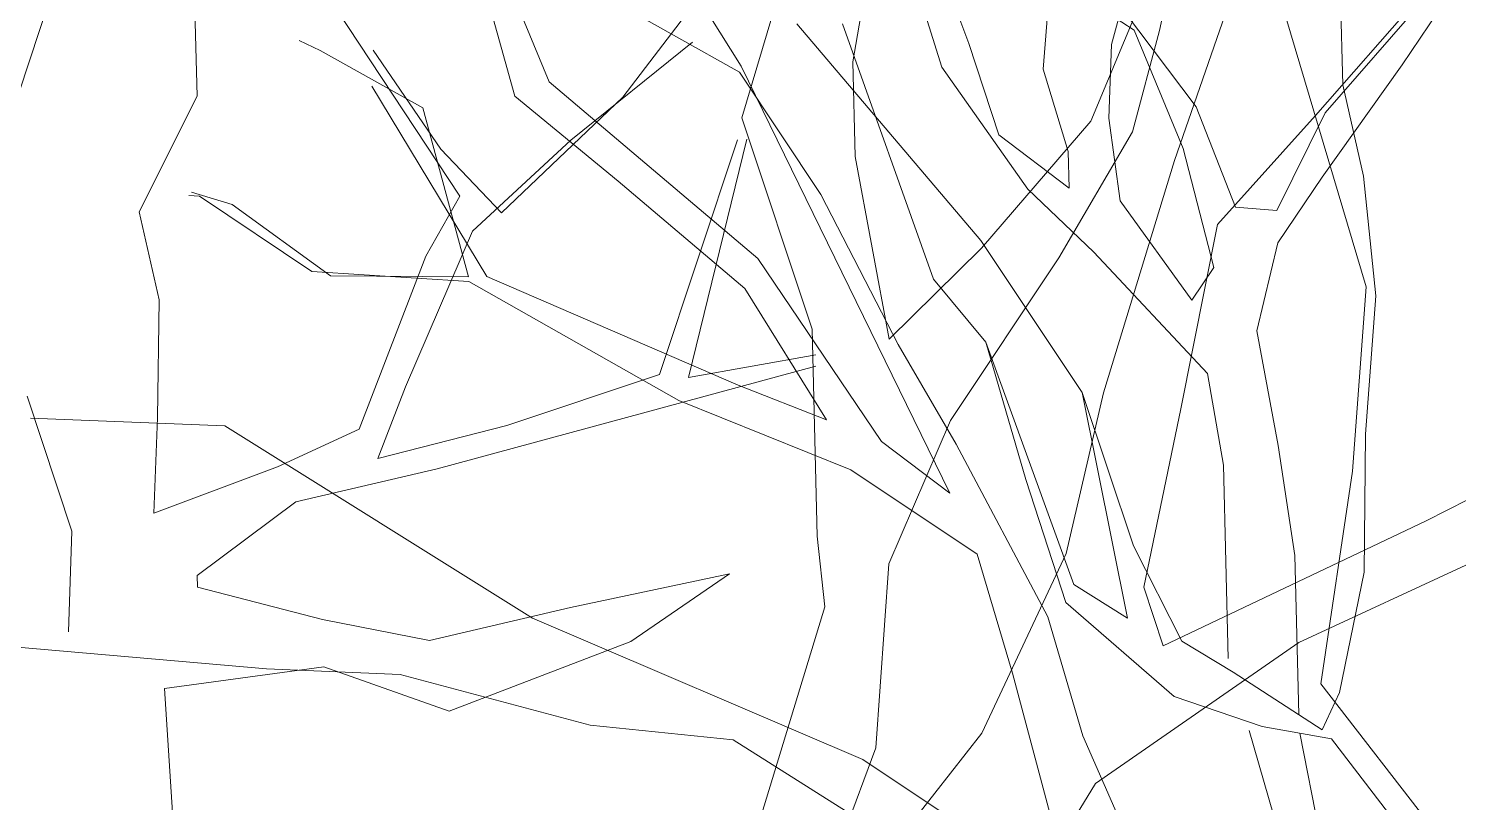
# Model space of a CAD drawing. Header units: millimetres. Extents: x -13512 to 8923, y -6533 to 5096.
# Drawn here: x -696.2 to -522.6, y -5767.3 to -5673.4 of the extents above; entities that cross this region are included whole.
import ezdxf

# ---------------------------------------------------------------- set-up
doc = ezdxf.new("R2010")
doc.units = ezdxf.units.MM
for name, color, linetype, lineweight in [('A-ELEWACJA CIENKA', 11, 'Continuous', 13), ('B-materiały', 9, 'Continuous', 0), ('Layer1', 7, 'Continuous', 0)]:
    doc.layers.add(name, color=color, linetype=linetype, lineweight=lineweight)

# ---------------------------------------------------------------- blocks, each defined once
blk = doc.blocks.new('A$C2EBD462E')
at = {"layer": 'B-materiały'}
for p, q in [((-131.19, 754.79), (-131.81, 779.36)), ((-204.22, 757.04), (-216.25, 776.29)), ((-231.71, 753.39), (-237.86, 775.58)), ((-156.5, 761.42), (-176.37, 774.33)), ((-235.06, 773.31), (-227.54, 755.14)), ((-179.85, 756.93), (-184.71, 772.45)), ((-181.36, 772.53), (-176.57, 759.8)), ((-167.55, 756.67), (-166.28, 772.91)), ((-156.18, 770.93), (-159.25, 759.68)), ((-115.91, 769.14), (-123.99, 757.21)), ((-219.71, 764.87), (-204.41, 756.31)), ((-133.34, 751.39), (-121.39, 765.09)), ((-197.45, 762.19), (-175.13, 735.89)), ((-180.88, 731.2), (-191.93, 762.19)), ((-157.67, 763.63), (-149, 752.11)), ((-138.1, 763), (-128.34, 730.28)), ((-150.55, 747.04), (-156.5, 761.42)), ((-255.32, 758.95), (-257.86, 760.14)), ((-242.85, 752), (-255.32, 758.95)), ((-176.57, 759.8), (-172.94, 748.72)), ((-159.25, 759.68), (-159.58, 750.73)), ((-178.89, 705.24), (-204.22, 757.04)), ((-169.42, 742.1), (-179.85, 756.93)), ((-123.99, 757.21), (-133.7, 743.56)), ((-227.54, 755.14), (-202.21, 733.72)), ((-204.41, 756.31), (-194.54, 741.47)), ((-164.51, 746.7), (-167.55, 756.67)), ((-249.06, 754.63), (-235.08, 731.52)), ((-219.16, 743.09), (-231.71, 753.39)), ((-128.68, 743.68), (-131.19, 754.79)), ((-237.31, 731.46), (-242.85, 752)), ((-149, 752.11), (-144.23, 739.94)), ((-159.58, 750.73), (-158.21, 740.71)), ((-139.19, 739.51), (-133.34, 751.39)), ((-172.94, 748.72), (-164.4, 742.23)), ((-164.4, 742.23), (-164.51, 746.7)), ((-146.84, 732.61), (-150.55, 747.04)), ((-203.76, 730.07), (-219.16, 743.09)), ((-133.7, 743.56), (-139.09, 735.6)), ((-127.2, 729.19), (-128.68, 743.68)), ((-269.96, 741.26), (-271.25, 741.33)), ((-270.95, 741.75), (-266.02, 740.24)), ((-256.32, 732.11), (-269.96, 741.26)), ((-194.54, 741.47), (-185.15, 723.27)), ((-161.41, 734.48), (-169.42, 742.1)), ((-266.02, 740.24), (-254.07, 731.6)), ((-158.21, 740.71), (-149.53, 728.64)), ((-144.23, 739.94), (-139.19, 739.51)), ((-175.13, 735.89), (-162.84, 717.45)), ((-147.63, 719.74), (-161.41, 734.48)), ((-139.09, 735.6), (-141.62, 724.92)), ((-202.21, 733.72), (-187.17, 711.48)), ((-149.53, 728.64), (-146.84, 732.61)), ((-237.29, 730.91), (-256.32, 732.11)), ((-254.07, 731.6), (-237.31, 731.46)), ((-211.79, 716.46), (-237.29, 730.91)), ((-235.08, 731.52), (-220.39, 725.18)), ((-174.54, 723.54), (-180.88, 731.2)), ((-193.86, 714.12), (-203.76, 730.07)), ((-128.34, 730.28), (-130.02, 707.9)), ((-128.45, 712.4), (-127.2, 729.19)), ((-220.39, 725.18), (-204.58, 718.32)), ((-141.62, 724.92), (-139.03, 711.02)), ((-185.15, 723.27), (-178.14, 711.16)), ((-174.54, 723.54), (-163.84, 694.13)), ((-169.66, 706.9), (-174.54, 723.54)), ((-145.68, 708.62), (-147.63, 719.74)), ((-204.58, 718.32), (-193.86, 714.12)), ((-162.84, 717.45), (-156.61, 698.85)), ((-157.32, 690.06), (-162.84, 717.45)), ((-190.91, 708.05), (-211.79, 716.46)), ((-290.48, 714.32), (-266.91, 713.38)), ((-266.91, 713.38), (-229.54, 690.06)), ((-128.59, 695.64), (-128.45, 712.4)), ((-187.17, 711.48), (-178.89, 705.24)), ((-178.14, 711.16), (-167, 690.21)), ((-139.03, 711.02), (-137.02, 697.66)), ((-145.09, 685.17), (-145.68, 708.62)), ((-175.57, 697.82), (-190.91, 708.05)), ((-164.81, 691.94), (-169.66, 706.9)), ((-130.02, 707.9), (-133.84, 682.1)), ((-171.3, 683.4), (-175.57, 697.82)), ((-156.61, 698.85), (-150.73, 687.27)), ((-137.02, 697.66), (-136.54, 678.36)), ((-131.58, 681.04), (-128.59, 695.64)), ((-163.84, 694.13), (-157.32, 690.06)), ((-151.68, 680.54), (-164.81, 691.94)), ((-229.54, 690.06), (-189.47, 672.89)), ((-167, 690.21), (-162.73, 675.79)), ((-261.82, 683.92), (-292.05, 686.52)), ((-150.73, 687.27), (-144.49, 683.51)), ((-245.6, 683.21), (-261.82, 683.92)), ((-222.54, 677.09), (-245.6, 683.21)), ((-164.33, 657.33), (-171.3, 683.4)), ((-144.49, 683.51), (-133.7, 676.52)), ((-133.84, 682.1), (-119.41, 663.47)), ((-140.97, 676.9), (-151.68, 680.54)), ((-133.7, 676.52), (-131.58, 681.04)), ((-205.18, 675.29), (-222.54, 677.09)), ((-132.56, 675.43), (-140.97, 676.9)), ((-191.55, 666.69), (-205.18, 675.29)), ((-162.73, 675.79), (-156.21, 660.87)), ((-138.98, 664.1), (-142.56, 676.44)), ((-136.42, 676.1), (-133.94, 663.66)), ((-123.32, 663.37), (-132.56, 675.43)), ((-189.47, 672.89), (-178.11, 665.35))]:
    blk.add_line(p, q, dxfattribs=at)

msp = doc.modelspace()

# ---------------------------------------------------------------- linework, layer by layer
at = {"layer": 'Layer1'}
for p, q in [((-609.59, -5684.26), (-601.64, -5657.49)), ((-609.59, -5684.26), (-601.64, -5657.49)), ((-609.59, -5684.26), (-601.64, -5657.49)), ((-609.59, -5684.26), (-601.64, -5657.49)), ((-609.59, -5684.26), (-601.64, -5657.49)), ((-609.59, -5684.26), (-601.64, -5657.49)), ((-609.59, -5684.26), (-601.64, -5657.49)), ((-609.59, -5684.26), (-601.64, -5657.49)), ((-592.98, -5659.43), (-596.12, -5677.46)), ((-592.98, -5659.43), (-596.12, -5677.46)), ((-592.98, -5659.43), (-596.12, -5677.46)), ((-592.98, -5659.43), (-596.12, -5677.46)), ((-592.98, -5659.43), (-596.12, -5677.46)), ((-592.98, -5659.43), (-596.12, -5677.46)), ((-592.98, -5659.43), (-596.12, -5677.46)), ((-592.98, -5659.43), (-596.12, -5677.46)), ((-555.67, -5658.5), (-558.88, -5673.65)), ((-555.67, -5658.5), (-558.88, -5673.65)), ((-555.67, -5658.5), (-558.88, -5673.65)), ((-555.67, -5658.5), (-558.88, -5673.65)), ((-555.67, -5658.5), (-558.88, -5673.65)), ((-555.67, -5658.5), (-558.88, -5673.65)), ((-555.67, -5658.5), (-558.88, -5673.65)), ((-555.67, -5658.5), (-558.88, -5673.65)), ((-698.59, -5685.05), (-691.92, -5664.78)), ((-698.59, -5685.05), (-691.92, -5664.78)), ((-698.59, -5685.05), (-691.92, -5664.78)), ((-698.59, -5685.05), (-691.92, -5664.78)), ((-698.59, -5685.05), (-691.92, -5664.78)), ((-698.59, -5685.05), (-691.92, -5664.78)), ((-698.59, -5685.05), (-691.92, -5664.78)), ((-698.59, -5685.05), (-691.92, -5664.78)), ((-624.01, -5681.75), (-610.11, -5663.45)), ((-624.01, -5681.75), (-610.11, -5663.45)), ((-624.01, -5681.75), (-610.11, -5663.45)), ((-624.01, -5681.75), (-610.11, -5663.45)), ((-624.01, -5681.75), (-610.11, -5663.45)), ((-624.01, -5681.75), (-610.11, -5663.45)), ((-624.01, -5681.75), (-610.11, -5663.45)), ((-624.01, -5681.75), (-610.11, -5663.45)), ((-567.22, -5684.63), (-558.42, -5663.59)), ((-567.22, -5684.63), (-558.42, -5663.59)), ((-567.22, -5684.63), (-558.42, -5663.59)), ((-567.22, -5684.63), (-558.42, -5663.59)), ((-567.22, -5684.63), (-558.42, -5663.59)), ((-567.22, -5684.63), (-558.42, -5663.59)), ((-567.22, -5684.63), (-558.42, -5663.59)), ((-567.22, -5684.63), (-558.42, -5663.59)), ((-523.21, -5664.86), (-539.96, -5683.95)), ((-523.21, -5664.86), (-539.96, -5683.95)), ((-523.21, -5664.86), (-539.96, -5683.95)), ((-523.21, -5664.86), (-539.96, -5683.95)), ((-523.21, -5664.86), (-539.96, -5683.95)), ((-523.21, -5664.86), (-539.96, -5683.95)), ((-523.21, -5664.86), (-539.96, -5683.95)), ((-523.21, -5664.86), (-539.96, -5683.95)), ((-676.12, -5665.1), (-675.71, -5681.6)), ((-676.12, -5665.1), (-675.71, -5681.6)), ((-676.12, -5665.1), (-675.71, -5681.6)), ((-676.12, -5665.1), (-675.71, -5681.6)), ((-676.12, -5665.1), (-675.71, -5681.6)), ((-676.12, -5665.1), (-675.71, -5681.6)), ((-676.12, -5665.1), (-675.71, -5681.6)), ((-676.12, -5665.1), (-675.71, -5681.6)), ((-557.05, -5689.4), (-549.02, -5666.23)), ((-557.05, -5689.4), (-549.02, -5666.23)), ((-557.05, -5689.4), (-549.02, -5666.23)), ((-557.05, -5689.4), (-549.02, -5666.23)), ((-557.05, -5689.4), (-549.02, -5666.23)), ((-557.05, -5689.4), (-549.02, -5666.23)), ((-557.05, -5689.4), (-549.02, -5666.23)), ((-557.05, -5689.4), (-549.02, -5666.23)), ((-643.81, -5693.73), (-658.74, -5671.13)), ((-643.81, -5693.73), (-658.74, -5671.13)), ((-643.81, -5693.73), (-658.74, -5671.13)), ((-643.81, -5693.73), (-658.74, -5671.13)), ((-643.81, -5693.73), (-658.74, -5671.13)), ((-643.81, -5693.73), (-658.74, -5671.13)), ((-643.81, -5693.73), (-658.74, -5671.13)), ((-643.81, -5693.73), (-658.74, -5671.13)), ((-615.56, -5675.07), (-630.34, -5686.93)), ((-615.56, -5675.07), (-630.34, -5686.93)), ((-615.56, -5675.07), (-630.34, -5686.93)), ((-615.56, -5675.07), (-630.34, -5686.93)), ((-615.56, -5675.07), (-630.34, -5686.93)), ((-615.56, -5675.07), (-630.34, -5686.93)), ((-615.56, -5675.07), (-630.34, -5686.93)), ((-615.56, -5675.07), (-630.34, -5686.93)), ((-558.88, -5673.65), (-562.16, -5685.94)), ((-558.88, -5673.65), (-562.16, -5685.94)), ((-558.88, -5673.65), (-562.16, -5685.94)), ((-558.88, -5673.65), (-562.16, -5685.94)), ((-558.88, -5673.65), (-562.16, -5685.94)), ((-558.88, -5673.65), (-562.16, -5685.94)), ((-558.88, -5673.65), (-562.16, -5685.94)), ((-558.88, -5673.65), (-562.16, -5685.94)), ((-654.31, -5676.04), (-646.11, -5688.04)), ((-654.31, -5676.04), (-646.11, -5688.04)), ((-654.31, -5676.04), (-646.11, -5688.04)), ((-654.31, -5676.04), (-646.11, -5688.04)), ((-654.31, -5676.04), (-646.11, -5688.04)), ((-654.31, -5676.04), (-646.11, -5688.04)), ((-654.31, -5676.04), (-646.11, -5688.04)), ((-654.31, -5676.04), (-646.11, -5688.04)), ((-596.12, -5677.46), (-595.83, -5688.94)), ((-596.12, -5677.46), (-595.83, -5688.94)), ((-596.12, -5677.46), (-595.83, -5688.94)), ((-596.12, -5677.46), (-595.83, -5688.94)), ((-596.12, -5677.46), (-595.83, -5688.94)), ((-596.12, -5677.46), (-595.83, -5688.94)), ((-596.12, -5677.46), (-595.83, -5688.94)), ((-596.12, -5677.46), (-595.83, -5688.94)), ((-675.71, -5681.6), (-682.74, -5695.63)), ((-675.71, -5681.6), (-682.74, -5695.63)), ((-675.71, -5681.6), (-682.74, -5695.63)), ((-675.71, -5681.6), (-682.74, -5695.63)), ((-675.71, -5681.6), (-682.74, -5695.63)), ((-675.71, -5681.6), (-682.74, -5695.63)), ((-675.71, -5681.6), (-682.74, -5695.63)), ((-675.71, -5681.6), (-682.74, -5695.63)), ((-638.74, -5695.75), (-624.01, -5681.75)), ((-638.74, -5695.75), (-624.01, -5681.75)), ((-638.74, -5695.75), (-624.01, -5681.75)), ((-638.74, -5695.75), (-624.01, -5681.75)), ((-638.74, -5695.75), (-624.01, -5681.75)), ((-638.74, -5695.75), (-624.01, -5681.75)), ((-638.74, -5695.75), (-624.01, -5681.75)), ((-638.74, -5695.75), (-624.01, -5681.75)), ((-539.96, -5683.95), (-551.83, -5697.17)), ((-539.96, -5683.95), (-551.83, -5697.17)), ((-539.96, -5683.95), (-551.83, -5697.17)), ((-539.96, -5683.95), (-551.83, -5697.17)), ((-539.96, -5683.95), (-551.83, -5697.17)), ((-539.96, -5683.95), (-551.83, -5697.17)), ((-539.96, -5683.95), (-551.83, -5697.17)), ((-539.96, -5683.95), (-551.83, -5697.17)), ((-601.05, -5709.89), (-609.59, -5684.26)), ((-601.05, -5709.89), (-609.59, -5684.26)), ((-601.05, -5709.89), (-609.59, -5684.26)), ((-601.05, -5709.89), (-609.59, -5684.26)), ((-601.05, -5709.89), (-609.59, -5684.26)), ((-601.05, -5709.89), (-609.59, -5684.26)), ((-601.05, -5709.89), (-609.59, -5684.26)), ((-601.05, -5709.89), (-609.59, -5684.26)), ((-580.48, -5700.04), (-567.22, -5684.63)), ((-580.48, -5700.04), (-567.22, -5684.63)), ((-580.48, -5700.04), (-567.22, -5684.63)), ((-580.48, -5700.04), (-567.22, -5684.63)), ((-580.48, -5700.04), (-567.22, -5684.63)), ((-580.48, -5700.04), (-567.22, -5684.63)), ((-580.48, -5700.04), (-567.22, -5684.63)), ((-580.48, -5700.04), (-567.22, -5684.63)), ((-630.34, -5686.93), (-642.27, -5698)), ((-630.34, -5686.93), (-642.27, -5698)), ((-630.34, -5686.93), (-642.27, -5698)), ((-630.34, -5686.93), (-642.27, -5698)), ((-630.34, -5686.93), (-642.27, -5698)), ((-630.34, -5686.93), (-642.27, -5698)), ((-630.34, -5686.93), (-642.27, -5698)), ((-630.34, -5686.93), (-642.27, -5698)), ((-619.58, -5715.38), (-610.12, -5686.89)), ((-619.58, -5715.38), (-610.12, -5686.89)), ((-619.58, -5715.38), (-610.12, -5686.89)), ((-619.58, -5715.38), (-610.12, -5686.89)), ((-619.58, -5715.38), (-610.12, -5686.89)), ((-619.58, -5715.38), (-610.12, -5686.89)), ((-619.58, -5715.38), (-610.12, -5686.89)), ((-619.58, -5715.38), (-610.12, -5686.89)), ((-616.05, -5715.76), (-608.96, -5686.84)), ((-616.05, -5715.76), (-608.96, -5686.84)), ((-616.05, -5715.76), (-608.96, -5686.84)), ((-616.05, -5715.76), (-608.96, -5686.84)), ((-616.05, -5715.76), (-608.96, -5686.84)), ((-616.05, -5715.76), (-608.96, -5686.84)), ((-616.05, -5715.76), (-608.96, -5686.84)), ((-616.05, -5715.76), (-608.96, -5686.84)), ((-562.16, -5685.94), (-571.11, -5701.24)), ((-562.16, -5685.94), (-571.11, -5701.24)), ((-562.16, -5685.94), (-571.11, -5701.24)), ((-562.16, -5685.94), (-571.11, -5701.24)), ((-562.16, -5685.94), (-571.11, -5701.24)), ((-562.16, -5685.94), (-571.11, -5701.24)), ((-562.16, -5685.94), (-571.11, -5701.24)), ((-562.16, -5685.94), (-571.11, -5701.24)), ((-646.11, -5688.04), (-638.74, -5695.75)), ((-646.11, -5688.04), (-638.74, -5695.75)), ((-646.11, -5688.04), (-638.74, -5695.75)), ((-646.11, -5688.04), (-638.74, -5695.75)), ((-646.11, -5688.04), (-638.74, -5695.75)), ((-646.11, -5688.04), (-638.74, -5695.75)), ((-646.11, -5688.04), (-638.74, -5695.75)), ((-646.11, -5688.04), (-638.74, -5695.75)), ((-595.83, -5688.94), (-591.69, -5711.09)), ((-595.83, -5688.94), (-591.69, -5711.09)), ((-595.83, -5688.94), (-591.69, -5711.09)), ((-595.83, -5688.94), (-591.69, -5711.09)), ((-595.83, -5688.94), (-591.69, -5711.09)), ((-595.83, -5688.94), (-591.69, -5711.09)), ((-595.83, -5688.94), (-591.69, -5711.09)), ((-595.83, -5688.94), (-591.69, -5711.09)), ((-565.68, -5717.62), (-557.05, -5689.4)), ((-565.68, -5717.62), (-557.05, -5689.4)), ((-565.68, -5717.62), (-557.05, -5689.4)), ((-565.68, -5717.62), (-557.05, -5689.4)), ((-565.68, -5717.62), (-557.05, -5689.4)), ((-565.68, -5717.62), (-557.05, -5689.4)), ((-565.68, -5717.62), (-557.05, -5689.4)), ((-565.68, -5717.62), (-557.05, -5689.4)), ((-647.94, -5701.01), (-643.81, -5693.73)), ((-647.94, -5701.01), (-643.81, -5693.73)), ((-647.94, -5701.01), (-643.81, -5693.73)), ((-647.94, -5701.01), (-643.81, -5693.73)), ((-647.94, -5701.01), (-643.81, -5693.73)), ((-647.94, -5701.01), (-643.81, -5693.73)), ((-647.94, -5701.01), (-643.81, -5693.73)), ((-647.94, -5701.01), (-643.81, -5693.73)), ((-682.74, -5695.63), (-680.32, -5706.33)), ((-682.74, -5695.63), (-680.32, -5706.33)), ((-682.74, -5695.63), (-680.32, -5706.33)), ((-682.74, -5695.63), (-680.32, -5706.33)), ((-682.74, -5695.63), (-680.32, -5706.33)), ((-682.74, -5695.63), (-680.32, -5706.33)), ((-682.74, -5695.63), (-680.32, -5706.33)), ((-682.74, -5695.63), (-680.32, -5706.33)), ((-551.83, -5697.17), (-556.3, -5719.54)), ((-551.83, -5697.17), (-556.3, -5719.54)), ((-551.83, -5697.17), (-556.3, -5719.54)), ((-551.83, -5697.17), (-556.3, -5719.54)), ((-551.83, -5697.17), (-556.3, -5719.54)), ((-551.83, -5697.17), (-556.3, -5719.54)), ((-551.83, -5697.17), (-556.3, -5719.54)), ((-551.83, -5697.17), (-556.3, -5719.54)), ((-642.27, -5698), (-650.41, -5716.87)), ((-642.27, -5698), (-650.41, -5716.87)), ((-642.27, -5698), (-650.41, -5716.87)), ((-642.27, -5698), (-650.41, -5716.87)), ((-642.27, -5698), (-650.41, -5716.87)), ((-642.27, -5698), (-650.41, -5716.87)), ((-642.27, -5698), (-650.41, -5716.87)), ((-642.27, -5698), (-650.41, -5716.87)), ((-656.03, -5722.03), (-647.94, -5701.01)), ((-656.03, -5722.03), (-647.94, -5701.01)), ((-656.03, -5722.03), (-647.94, -5701.01)), ((-656.03, -5722.03), (-647.94, -5701.01)), ((-656.03, -5722.03), (-647.94, -5701.01)), ((-656.03, -5722.03), (-647.94, -5701.01)), ((-656.03, -5722.03), (-647.94, -5701.01)), ((-656.03, -5722.03), (-647.94, -5701.01)), ((-591.69, -5711.09), (-580.48, -5700.04)), ((-591.69, -5711.09), (-580.48, -5700.04)), ((-591.69, -5711.09), (-580.48, -5700.04)), ((-591.69, -5711.09), (-580.48, -5700.04)), ((-591.69, -5711.09), (-580.48, -5700.04)), ((-591.69, -5711.09), (-580.48, -5700.04)), ((-591.69, -5711.09), (-580.48, -5700.04)), ((-591.69, -5711.09), (-580.48, -5700.04)), ((-571.11, -5701.24), (-584.26, -5720.95)), ((-571.11, -5701.24), (-584.26, -5720.95)), ((-571.11, -5701.24), (-584.26, -5720.95)), ((-571.11, -5701.24), (-584.26, -5720.95)), ((-571.11, -5701.24), (-584.26, -5720.95)), ((-571.11, -5701.24), (-584.26, -5720.95)), ((-571.11, -5701.24), (-584.26, -5720.95)), ((-571.11, -5701.24), (-584.26, -5720.95)), ((-680.32, -5706.33), (-680.5, -5720.64)), ((-680.32, -5706.33), (-680.5, -5720.64)), ((-680.32, -5706.33), (-680.5, -5720.64)), ((-680.32, -5706.33), (-680.5, -5720.64)), ((-680.32, -5706.33), (-680.5, -5720.64)), ((-680.32, -5706.33), (-680.5, -5720.64)), ((-680.32, -5706.33), (-680.5, -5720.64)), ((-680.32, -5706.33), (-680.5, -5720.64)), ((-600.42, -5735), (-601.05, -5709.89)), ((-600.42, -5735), (-601.05, -5709.89)), ((-600.42, -5735), (-601.05, -5709.89)), ((-600.42, -5735), (-601.05, -5709.89)), ((-600.42, -5735), (-601.05, -5709.89)), ((-600.42, -5735), (-601.05, -5709.89)), ((-600.42, -5735), (-601.05, -5709.89)), ((-600.42, -5735), (-601.05, -5709.89)), ((-600.58, -5712.98), (-616.05, -5715.76)), ((-600.58, -5712.98), (-616.05, -5715.76)), ((-600.58, -5712.98), (-616.05, -5715.76)), ((-600.58, -5712.98), (-616.05, -5715.76)), ((-600.58, -5712.98), (-616.05, -5715.76)), ((-600.58, -5712.98), (-616.05, -5715.76)), ((-600.58, -5712.98), (-616.05, -5715.76)), ((-600.58, -5712.98), (-616.05, -5715.76)), ((-600.58, -5714.37), (-646.57, -5726.82)), ((-600.58, -5714.37), (-646.57, -5726.82)), ((-600.58, -5714.37), (-646.57, -5726.82)), ((-600.58, -5714.37), (-646.57, -5726.82)), ((-600.58, -5714.37), (-646.57, -5726.82)), ((-600.58, -5714.37), (-646.57, -5726.82)), ((-600.58, -5714.37), (-646.57, -5726.82)), ((-600.58, -5714.37), (-646.57, -5726.82)), ((-650.41, -5716.87), (-653.78, -5725.57)), ((-650.41, -5716.87), (-653.78, -5725.57)), ((-650.41, -5716.87), (-653.78, -5725.57)), ((-650.41, -5716.87), (-653.78, -5725.57)), ((-650.41, -5716.87), (-653.78, -5725.57)), ((-650.41, -5716.87), (-653.78, -5725.57)), ((-650.41, -5716.87), (-653.78, -5725.57)), ((-650.41, -5716.87), (-653.78, -5725.57)), ((-638.09, -5721.58), (-619.58, -5715.38)), ((-638.09, -5721.58), (-619.58, -5715.38)), ((-638.09, -5721.58), (-619.58, -5715.38)), ((-638.09, -5721.58), (-619.58, -5715.38)), ((-638.09, -5721.58), (-619.58, -5715.38)), ((-638.09, -5721.58), (-619.58, -5715.38)), ((-638.09, -5721.58), (-619.58, -5715.38)), ((-638.09, -5721.58), (-619.58, -5715.38)), ((-696.33, -5718.02), (-690.9, -5734.39)), ((-696.33, -5718.02), (-690.9, -5734.39)), ((-696.33, -5718.02), (-690.9, -5734.39)), ((-696.33, -5718.02), (-690.9, -5734.39)), ((-696.33, -5718.02), (-690.9, -5734.39)), ((-696.33, -5718.02), (-690.9, -5734.39)), ((-696.33, -5718.02), (-690.9, -5734.39)), ((-696.33, -5718.02), (-690.9, -5734.39)), ((-570.21, -5737.11), (-565.68, -5717.62)), ((-570.21, -5737.11), (-565.68, -5717.62)), ((-570.21, -5737.11), (-565.68, -5717.62)), ((-570.21, -5737.11), (-565.68, -5717.62)), ((-570.21, -5737.11), (-565.68, -5717.62)), ((-570.21, -5737.11), (-565.68, -5717.62)), ((-570.21, -5737.11), (-565.68, -5717.62)), ((-570.21, -5737.11), (-565.68, -5717.62)), ((-526.52, -5733.15), (-496.75, -5718.04)), ((-526.52, -5733.15), (-496.75, -5718.04)), ((-526.52, -5733.15), (-496.75, -5718.04)), ((-526.52, -5733.15), (-496.75, -5718.04)), ((-526.52, -5733.15), (-496.75, -5718.04)), ((-526.52, -5733.15), (-496.75, -5718.04)), ((-526.52, -5733.15), (-496.75, -5718.04)), ((-526.52, -5733.15), (-496.75, -5718.04)), ((-556.3, -5719.54), (-560.78, -5741.19)), ((-556.3, -5719.54), (-560.78, -5741.19)), ((-556.3, -5719.54), (-560.78, -5741.19)), ((-556.3, -5719.54), (-560.78, -5741.19)), ((-556.3, -5719.54), (-560.78, -5741.19)), ((-556.3, -5719.54), (-560.78, -5741.19)), ((-556.3, -5719.54), (-560.78, -5741.19)), ((-556.3, -5719.54), (-560.78, -5741.19)), ((-680.5, -5720.64), (-680.97, -5732.23)), ((-680.5, -5720.64), (-680.97, -5732.23)), ((-680.5, -5720.64), (-680.97, -5732.23)), ((-680.5, -5720.64), (-680.97, -5732.23)), ((-680.5, -5720.64), (-680.97, -5732.23)), ((-680.5, -5720.64), (-680.97, -5732.23)), ((-680.5, -5720.64), (-680.97, -5732.23)), ((-680.5, -5720.64), (-680.97, -5732.23)), ((-665.96, -5726.59), (-656.03, -5722.03)), ((-665.96, -5726.59), (-656.03, -5722.03)), ((-665.96, -5726.59), (-656.03, -5722.03)), ((-665.96, -5726.59), (-656.03, -5722.03)), ((-665.96, -5726.59), (-656.03, -5722.03)), ((-665.96, -5726.59), (-656.03, -5722.03)), ((-665.96, -5726.59), (-656.03, -5722.03)), ((-665.96, -5726.59), (-656.03, -5722.03)), ((-653.78, -5725.57), (-638.09, -5721.58)), ((-653.78, -5725.57), (-638.09, -5721.58)), ((-653.78, -5725.57), (-638.09, -5721.58)), ((-653.78, -5725.57), (-638.09, -5721.58)), ((-653.78, -5725.57), (-638.09, -5721.58)), ((-653.78, -5725.57), (-638.09, -5721.58)), ((-653.78, -5725.57), (-638.09, -5721.58)), ((-653.78, -5725.57), (-638.09, -5721.58)), ((-584.26, -5720.95), (-591.72, -5738.37)), ((-584.26, -5720.95), (-591.72, -5738.37)), ((-584.26, -5720.95), (-591.72, -5738.37)), ((-584.26, -5720.95), (-591.72, -5738.37)), ((-584.26, -5720.95), (-591.72, -5738.37)), ((-584.26, -5720.95), (-591.72, -5738.37)), ((-584.26, -5720.95), (-591.72, -5738.37)), ((-584.26, -5720.95), (-591.72, -5738.37)), ((-680.97, -5732.23), (-665.96, -5726.59)), ((-680.97, -5732.23), (-665.96, -5726.59)), ((-680.97, -5732.23), (-665.96, -5726.59)), ((-680.97, -5732.23), (-665.96, -5726.59)), ((-680.97, -5732.23), (-665.96, -5726.59)), ((-680.97, -5732.23), (-665.96, -5726.59)), ((-680.97, -5732.23), (-665.96, -5726.59)), ((-680.97, -5732.23), (-665.96, -5726.59)), ((-646.57, -5726.82), (-663.7, -5730.84)), ((-646.57, -5726.82), (-663.7, -5730.84)), ((-646.57, -5726.82), (-663.7, -5730.84)), ((-646.57, -5726.82), (-663.7, -5730.84)), ((-646.57, -5726.82), (-663.7, -5730.84)), ((-646.57, -5726.82), (-663.7, -5730.84)), ((-646.57, -5726.82), (-663.7, -5730.84)), ((-646.57, -5726.82), (-663.7, -5730.84)), ((-663.7, -5730.84), (-675.68, -5739.76)), ((-663.7, -5730.84), (-675.68, -5739.76)), ((-663.7, -5730.84), (-675.68, -5739.76)), ((-663.7, -5730.84), (-675.68, -5739.76)), ((-663.7, -5730.84), (-675.68, -5739.76)), ((-663.7, -5730.84), (-675.68, -5739.76)), ((-663.7, -5730.84), (-675.68, -5739.76)), ((-663.7, -5730.84), (-675.68, -5739.76)), ((-558.45, -5748.31), (-526.52, -5733.15)), ((-558.45, -5748.31), (-526.52, -5733.15)), ((-558.45, -5748.31), (-526.52, -5733.15)), ((-558.45, -5748.31), (-526.52, -5733.15)), ((-558.45, -5748.31), (-526.52, -5733.15)), ((-558.45, -5748.31), (-526.52, -5733.15)), ((-558.45, -5748.31), (-526.52, -5733.15)), ((-558.45, -5748.31), (-526.52, -5733.15)), ((-690.9, -5734.39), (-691.31, -5746.61)), ((-690.9, -5734.39), (-691.31, -5746.61)), ((-690.9, -5734.39), (-691.31, -5746.61)), ((-690.9, -5734.39), (-691.31, -5746.61)), ((-690.9, -5734.39), (-691.31, -5746.61)), ((-690.9, -5734.39), (-691.31, -5746.61)), ((-690.9, -5734.39), (-691.31, -5746.61)), ((-690.9, -5734.39), (-691.31, -5746.61)), ((-599.49, -5743.59), (-600.42, -5735)), ((-599.49, -5743.59), (-600.42, -5735)), ((-599.49, -5743.59), (-600.42, -5735)), ((-599.49, -5743.59), (-600.42, -5735)), ((-599.49, -5743.59), (-600.42, -5735)), ((-599.49, -5743.59), (-600.42, -5735)), ((-599.49, -5743.59), (-600.42, -5735)), ((-599.49, -5743.59), (-600.42, -5735)), ((-580.44, -5758.91), (-570.21, -5737.11)), ((-580.44, -5758.91), (-570.21, -5737.11)), ((-580.44, -5758.91), (-570.21, -5737.11)), ((-580.44, -5758.91), (-570.21, -5737.11)), ((-580.44, -5758.91), (-570.21, -5737.11)), ((-580.44, -5758.91), (-570.21, -5737.11)), ((-580.44, -5758.91), (-570.21, -5737.11)), ((-580.44, -5758.91), (-570.21, -5737.11)), ((-591.72, -5738.37), (-593.32, -5760.67)), ((-591.72, -5738.37), (-593.32, -5760.67)), ((-591.72, -5738.37), (-593.32, -5760.67)), ((-591.72, -5738.37), (-593.32, -5760.67)), ((-591.72, -5738.37), (-593.32, -5760.67)), ((-591.72, -5738.37), (-593.32, -5760.67)), ((-591.72, -5738.37), (-593.32, -5760.67)), ((-591.72, -5738.37), (-593.32, -5760.67)), ((-520.65, -5738.03), (-541.95, -5747.89)), ((-520.65, -5738.03), (-541.95, -5747.89)), ((-520.65, -5738.03), (-541.95, -5747.89)), ((-520.65, -5738.03), (-541.95, -5747.89)), ((-520.65, -5738.03), (-541.95, -5747.89)), ((-520.65, -5738.03), (-541.95, -5747.89)), ((-520.65, -5738.03), (-541.95, -5747.89)), ((-520.65, -5738.03), (-541.95, -5747.89)), ((-675.68, -5739.76), (-675.65, -5741.19)), ((-675.68, -5739.76), (-675.65, -5741.19)), ((-675.68, -5739.76), (-675.65, -5741.19)), ((-675.68, -5739.76), (-675.65, -5741.19)), ((-675.68, -5739.76), (-675.65, -5741.19)), ((-675.68, -5739.76), (-675.65, -5741.19)), ((-675.68, -5739.76), (-675.65, -5741.19)), ((-675.68, -5739.76), (-675.65, -5741.19)), ((-675.65, -5741.19), (-660.47, -5745.12)), ((-675.65, -5741.19), (-660.47, -5745.12)), ((-675.65, -5741.19), (-660.47, -5745.12)), ((-675.65, -5741.19), (-660.47, -5745.12)), ((-675.65, -5741.19), (-660.47, -5745.12)), ((-675.65, -5741.19), (-660.47, -5745.12)), ((-675.65, -5741.19), (-660.47, -5745.12)), ((-675.65, -5741.19), (-660.47, -5745.12)), ((-630.36, -5743.65), (-611.08, -5739.57)), ((-630.36, -5743.65), (-611.08, -5739.57)), ((-630.36, -5743.65), (-611.08, -5739.57)), ((-630.36, -5743.65), (-611.08, -5739.57)), ((-630.36, -5743.65), (-611.08, -5739.57)), ((-630.36, -5743.65), (-611.08, -5739.57)), ((-630.36, -5743.65), (-611.08, -5739.57)), ((-630.36, -5743.65), (-611.08, -5739.57)), ((-611.08, -5739.57), (-623.07, -5747.77)), ((-611.08, -5739.57), (-623.07, -5747.77)), ((-611.08, -5739.57), (-623.07, -5747.77)), ((-611.08, -5739.57), (-623.07, -5747.77)), ((-611.08, -5739.57), (-623.07, -5747.77)), ((-611.08, -5739.57), (-623.07, -5747.77)), ((-611.08, -5739.57), (-623.07, -5747.77)), ((-611.08, -5739.57), (-623.07, -5747.77)), ((-560.78, -5741.19), (-558.45, -5748.31)), ((-560.78, -5741.19), (-558.45, -5748.31)), ((-560.78, -5741.19), (-558.45, -5748.31)), ((-560.78, -5741.19), (-558.45, -5748.31)), ((-560.78, -5741.19), (-558.45, -5748.31)), ((-560.78, -5741.19), (-558.45, -5748.31)), ((-560.78, -5741.19), (-558.45, -5748.31)), ((-560.78, -5741.19), (-558.45, -5748.31)), ((-647.49, -5747.67), (-630.36, -5743.65)), ((-647.49, -5747.67), (-630.36, -5743.65)), ((-647.49, -5747.67), (-630.36, -5743.65)), ((-647.49, -5747.67), (-630.36, -5743.65)), ((-647.49, -5747.67), (-630.36, -5743.65)), ((-647.49, -5747.67), (-630.36, -5743.65)), ((-647.49, -5747.67), (-630.36, -5743.65)), ((-647.49, -5747.67), (-630.36, -5743.65)), ((-608.11, -5771.81), (-599.49, -5743.59)), ((-608.11, -5771.81), (-599.49, -5743.59)), ((-608.11, -5771.81), (-599.49, -5743.59)), ((-608.11, -5771.81), (-599.49, -5743.59)), ((-608.11, -5771.81), (-599.49, -5743.59)), ((-608.11, -5771.81), (-599.49, -5743.59)), ((-608.11, -5771.81), (-599.49, -5743.59)), ((-608.11, -5771.81), (-599.49, -5743.59)), ((-660.47, -5745.12), (-647.49, -5747.67)), ((-660.47, -5745.12), (-647.49, -5747.67)), ((-660.47, -5745.12), (-647.49, -5747.67)), ((-660.47, -5745.12), (-647.49, -5747.67)), ((-660.47, -5745.12), (-647.49, -5747.67)), ((-660.47, -5745.12), (-647.49, -5747.67)), ((-660.47, -5745.12), (-647.49, -5747.67)), ((-660.47, -5745.12), (-647.49, -5747.67)), ((-623.07, -5747.77), (-645.12, -5756.22)), ((-623.07, -5747.77), (-645.12, -5756.22)), ((-623.07, -5747.77), (-645.12, -5756.22)), ((-623.07, -5747.77), (-645.12, -5756.22)), ((-623.07, -5747.77), (-645.12, -5756.22)), ((-623.07, -5747.77), (-645.12, -5756.22)), ((-623.07, -5747.77), (-645.12, -5756.22)), ((-623.07, -5747.77), (-645.12, -5756.22)), ((-541.95, -5747.89), (-566.64, -5765.02)), ((-541.95, -5747.89), (-566.64, -5765.02)), ((-541.95, -5747.89), (-566.64, -5765.02)), ((-541.95, -5747.89), (-566.64, -5765.02)), ((-541.95, -5747.89), (-566.64, -5765.02)), ((-541.95, -5747.89), (-566.64, -5765.02)), ((-541.95, -5747.89), (-566.64, -5765.02)), ((-541.95, -5747.89), (-566.64, -5765.02)), ((-660.33, -5750.86), (-679.65, -5753.5)), ((-660.33, -5750.86), (-679.65, -5753.5)), ((-660.33, -5750.86), (-679.65, -5753.5)), ((-660.33, -5750.86), (-679.65, -5753.5)), ((-660.33, -5750.86), (-679.65, -5753.5)), ((-660.33, -5750.86), (-679.65, -5753.5)), ((-660.33, -5750.86), (-679.65, -5753.5)), ((-660.33, -5750.86), (-679.65, -5753.5)), ((-645.12, -5756.22), (-660.33, -5750.86)), ((-645.12, -5756.22), (-660.33, -5750.86)), ((-645.12, -5756.22), (-660.33, -5750.86)), ((-645.12, -5756.22), (-660.33, -5750.86)), ((-645.12, -5756.22), (-660.33, -5750.86)), ((-645.12, -5756.22), (-660.33, -5750.86)), ((-645.12, -5756.22), (-660.33, -5750.86)), ((-645.12, -5756.22), (-660.33, -5750.86)), ((-679.65, -5753.5), (-678.46, -5772.13)), ((-679.65, -5753.5), (-678.46, -5772.13)), ((-679.65, -5753.5), (-678.46, -5772.13)), ((-679.65, -5753.5), (-678.46, -5772.13)), ((-679.65, -5753.5), (-678.46, -5772.13)), ((-679.65, -5753.5), (-678.46, -5772.13)), ((-679.65, -5753.5), (-678.46, -5772.13)), ((-679.65, -5753.5), (-678.46, -5772.13)), ((-603.4, -5788.2), (-580.44, -5758.91)), ((-603.4, -5788.2), (-580.44, -5758.91)), ((-603.4, -5788.2), (-580.44, -5758.91)), ((-603.4, -5788.2), (-580.44, -5758.91)), ((-603.4, -5788.2), (-580.44, -5758.91)), ((-603.4, -5788.2), (-580.44, -5758.91)), ((-603.4, -5788.2), (-580.44, -5758.91)), ((-603.4, -5788.2), (-580.44, -5758.91)), ((-593.32, -5760.67), (-598.7, -5775.16)), ((-593.32, -5760.67), (-598.7, -5775.16)), ((-593.32, -5760.67), (-598.7, -5775.16)), ((-593.32, -5760.67), (-598.7, -5775.16)), ((-593.32, -5760.67), (-598.7, -5775.16)), ((-593.32, -5760.67), (-598.7, -5775.16)), ((-593.32, -5760.67), (-598.7, -5775.16)), ((-593.32, -5760.67), (-598.7, -5775.16)), ((-566.64, -5765.02), (-575.61, -5779.61)), ((-566.64, -5765.02), (-575.61, -5779.61)), ((-566.64, -5765.02), (-575.61, -5779.61)), ((-566.64, -5765.02), (-575.61, -5779.61)), ((-566.64, -5765.02), (-575.61, -5779.61)), ((-566.64, -5765.02), (-575.61, -5779.61)), ((-566.64, -5765.02), (-575.61, -5779.61)), ((-566.64, -5765.02), (-575.61, -5779.61))]:
    msp.add_line(p, q, dxfattribs=at)

# ---------------------------------------------------------------- block references
at = {"layer": 'A-ELEWACJA CIENKA'}
msp.add_blockref('A$C2EBD462E', (-405.44, -6435.01), dxfattribs=at)

doc.saveas('drawing.dxf')
